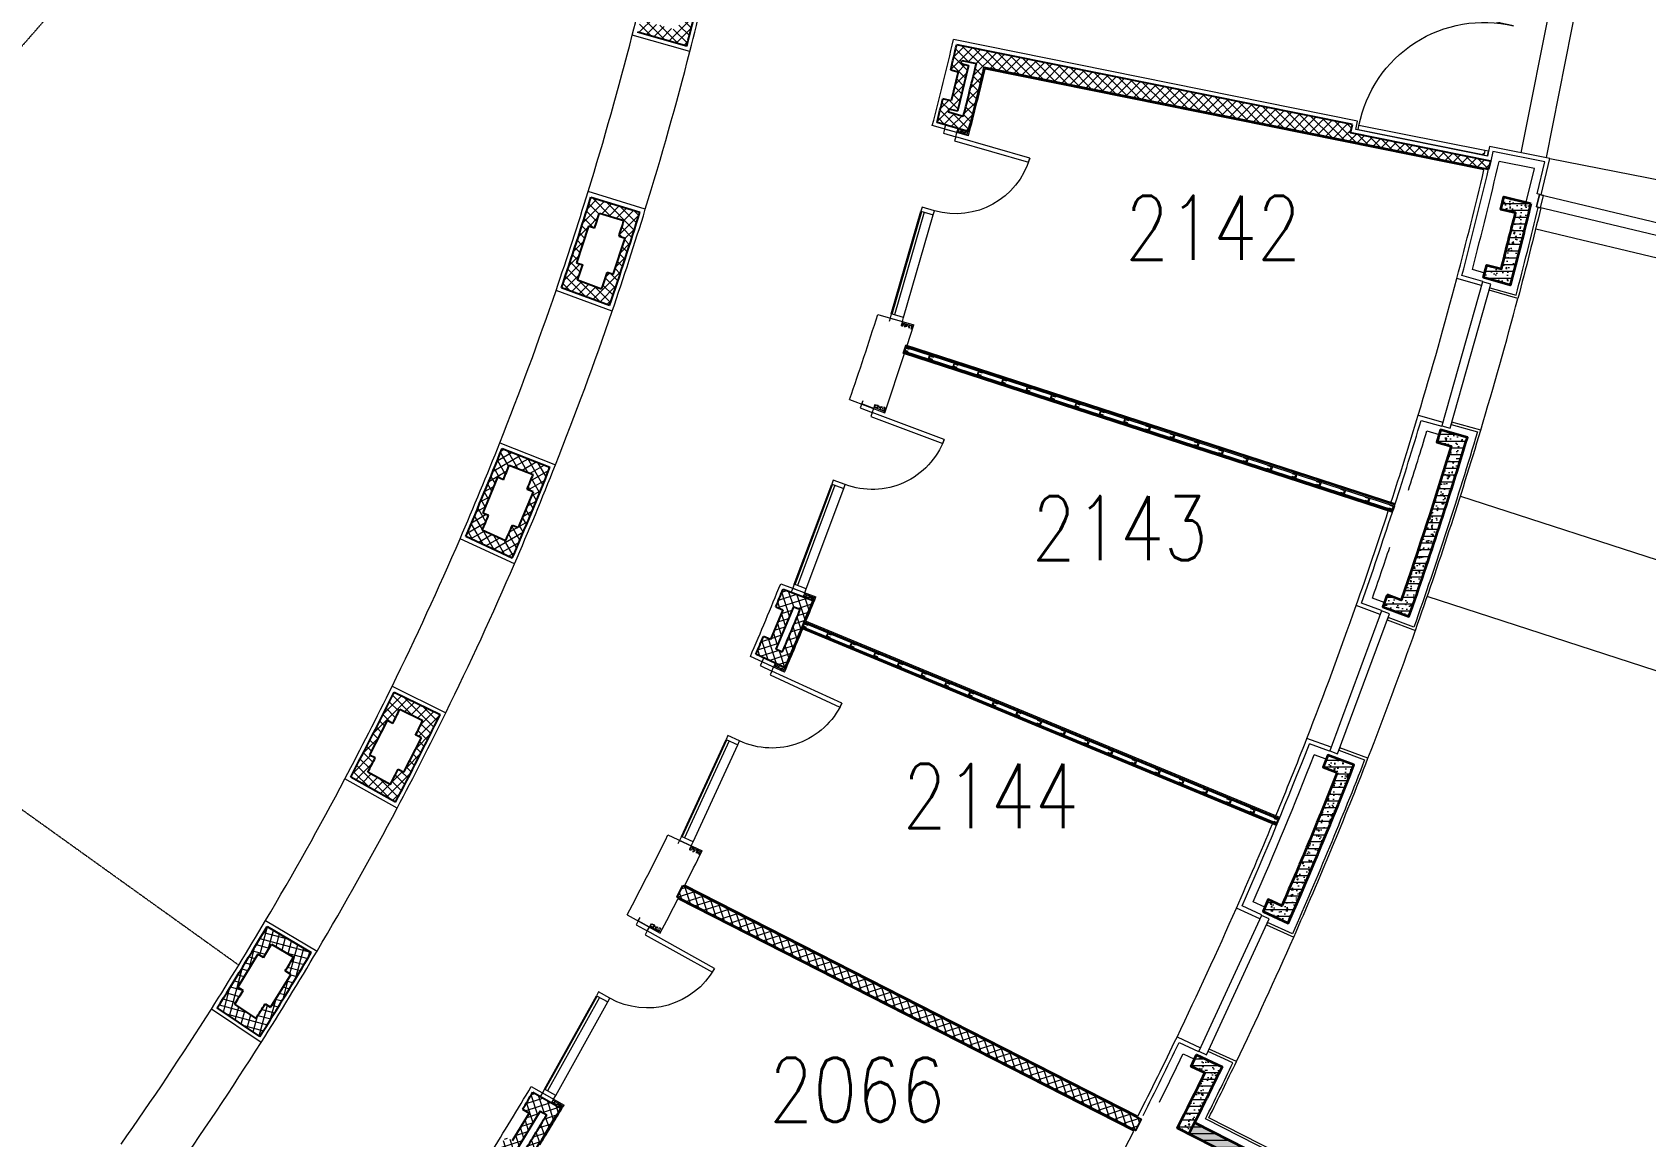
# Model space of a CAD drawing. Header units: inches. Extents: x 342932 to 557958, y 80625 to 242727.
# Drawn here: x 449274 to 468145, y 146452 to 159366 of the extents above; entities that cross this region are included whole.
import ezdxf
from ezdxf.enums import TextEntityAlignment as Align

# ---------------------------------------------------------------- set-up
doc = ezdxf.new("R2010")
doc.units = ezdxf.units.IN
doc.header["$MEASUREMENT"] = 0
doc.linetypes.add('First Floor$0$HIDDEN', pattern=[0.375, 0.25, -0.125])
for name, color, linetype, lineweight in [('First Floor$0$A-G2-G-Building-Elements-Hidden', 251, 'First Floor$0$HIDDEN', 15), ('First Floor$0$A-G250-G-Walls-Low-Level', 251, 'Continuous', 15), ('First Floor$0$A-G250-G-Walls-Precast-Concrete', 251, 'Continuous', 35), ('First Floor$0$A-G250-M-Walls-Blockwork', 7, 'Continuous', 25), ('First Floor$0$A-G250-M-Walls-Plasterboard-Partition', 7, 'Continuous', 9), ('First Floor$0$A-G252-H-Internal-Walls', 251, 'Continuous', 9), ('First Floor$0$A-G262-H-Precast-Panel', 251, 'Continuous', 5), ('First Floor$0$A-G312-M-Wall-Cladding-Panel', 7, 'Continuous', 9), ('First Floor$0$A-G312-M-Wall-Finish-Plaster', 7, 'Continuous', 15), ('First Floor$0$A-G321-M-Window', 251, 'Continuous', 9), ('First Floor$0$A-G322-M-Door', 251, 'Continuous', 15), ('First Floor$0$Z-Z001-S-Room-Name-Identification-250', 7, 'Continuous', 15)]:
    doc.layers.add(name, color=color, linetype=linetype, lineweight=lineweight)
doc.styles.add('First Floor$0$Tag-RomanS', font='romans.shx', dxfattribs={"width": 0.8})
pattern_1 = [(18, (361382.11, 239676.52), (-24.528224, 75.49011), []), (108, (361382.11, 239676.52), (-75.49011, -24.528224), [])]
pattern_2 = [(50, (361382.11, 239676.52), (182.18467, -15.93909), [19.05, -209.55]), (355, (361382.11, 239676.52), (-35.24283, 191.05664), [15.24, -167.64]), (100.451, (361397.3, 239675.2), (146.9425, 175.11669), [16.19, -178.09]), (46.1842, (361382.11, 239727.32), (271.07904, -42.04233), [28.575, -314.325]), (96.6356, (361404.7, 239723.82), (237.40423, 247.42556), [24.285, -267.135]), (351.184, (361382.1, 239727.32), (237.4046, 247.4251), [22.86, -251.46]), (21, (361407.51, 239714.62), (151.61488, -102.26552), [19.05, -209.55]), (326, (361407.51, 239714.62), (61.80203, 184.18797), [15.24, -167.64]), (71.4514, (361420.15, 239706.1), (213.4165, 81.92286), [16.19, -178.09]), (37.5, (361382.114, 239676.52), (3.088603, 84.55504), [0, -165.608, 0, -170.18, 0, -168.275]), (7.5, (361382.11, 239676.52), (66.81966, 100.180575), [0, -97.028, 0, -161.798, 0, -64.135]), (327.5, (361325.47, 239676.52), (135.590595, -5.728744), [0, -63.5, 0, -198.12, 0, -262.89]), (317.5, (361300.07, 239676.52), (148.12918, 25.42649), [0, -82.55, 0, -131.572, 0, -186.69])]
pattern_3 = [(0, (361382.11, 239676.52), (2e-14, 79.375), [])]
pattern_4 = [(135, (474382.11, 239676.52), (56.1266, 56.1266), []), (45, (474382.11, 239676.52), (56.1266, -56.1266), [])]
pattern_5 = [(45, (361382.11, 239676.52), (-56.1266, 56.1266), []), (135, (361382.11, 239676.52), (-56.1266, -56.1266), [])]
pattern_6 = [(140, (361382.114, 239676.52), (4.781726, 54.6554), [5.715, -62.865]), (85, (361382.114, 239676.52), (-57.316993, -10.572848), [4.572, -50.292]), (190.451, (361382.51, 239681.076), (-52.535006, 44.08275), [4.857, -53.427]), (136.1842, (361366.874, 239676.52), (12.6127, 81.323712), [8.5725, -94.2975]), (186.6356, (361367.925, 239683.3), (-74.227667, 71.22127), [7.2855, -80.1405]), (81.184, (361366.87, 239676.52), (-74.227535, 71.22138), [6.858, -75.438]), (111, (361370.684, 239684.14), (30.679656, 45.484464), [5.715, -62.865]), (56, (361370.684, 239684.14), (-55.25639, 18.540609), [4.572, -50.292]), (161.4514, (361373.24, 239687.93), (-24.576857, 64.024947), [4.857, -53.427]), (127.5, (361382.114, 239676.522), (-25.3665117, 0.926581), [0, -49.6824, 0, -51.054, 0, -50.4825]), (97.5, (361382.114, 239676.522), (-30.0541724, 20.045899), [0, -29.1084, 0, -48.5394, 0, -19.2405]), (57.5, (361382.114, 239659.53), (1.7186232, 40.6771786), [0, -19.05, 0, -59.436, 0, -78.867]), (47.5, (361382.114, 239651.91), (-7.627947, 44.438754), [0, -24.765, 0, -39.4716, 0, -56.007])]

# ---------------------------------------------------------------- blocks, each defined once
blk = doc.blocks.new('First Floor$0$Door11-fire doors-recessed-1-a')
at = {"layer": 'First Floor$0$A-G322-M-Door'}
for p, q in [((-101, 56), (-101, 1544)), ((-47, 44), (-47, 1544)), ((2945, 44), (2945, 1544)), ((2999, 56), (2999, 1544)), ((-101, 56), (-87, 56)), ((-89, 54), (-89, 42)), ((2999, 56), (2985, 56)), ((2987, 54), (2987, 42))]:
    blk.add_line(p, q, dxfattribs=at)
for points in [[(-101, 1544), (-47, 1544)], [(2999, 1544), (2945, 1544)], [(-89, 54), (-101, 54), (-101, 0), (-47, 0), (-47, 42), (-89, 42)], [(-47, 44), (-87, 44), (-87, 56)], [(2945, 44), (2985, 44), (2985, 56)], [(2987, 54), (2999, 54), (2999, 0), (2945, 0), (2945, 42), (2987, 42)]]:
    blk.add_lwpolyline(points, dxfattribs=at)
for centre, start, end in [((-43, 51), 358.0377, 90.185), ((2941, 51), 89.813, 181.9549)]:
    blk.add_arc(centre, 1493, start, end, dxfattribs=at)
blk = doc.blocks.new('First Floor$0$Door1-faculty offices-2300')
at = {"layer": 'First Floor$0$A-G321-M-Window'}
blk.add_lwpolyline([(50, -65), (1300, -65), (1300, -35), (50, -35)], close=True, dxfattribs=at)
at = {"layer": 'First Floor$0$A-G322-M-Door'}
for p, q in [((50, 75), (1300, 75)), ((50, -75), (1300, -75))]:
    blk.add_line(p, q, dxfattribs=at)
for points in [[(2200, 975), (2250, 975), (2250, 75), (2200, 75)], [(50, 75), (50, -75), (0, -75), (0, 75)], [(1350, 75), (1350, -75), (1300, -75), (1300, 75)], [(2300, 75), (2300, -75), (2250, -75), (2250, 75)]]:
    blk.add_lwpolyline(points, close=True, dxfattribs=at)
blk.add_arc((2250, 75), 900, 90, 180, dxfattribs=at)
blk = doc.blocks.new('First Floor$0$Part Frame3')
at = {"extrusion": (-4.90887e-13, -3.28e-13, -1)}
for p, q in [((0, 100), (6015, 100)), ((0, 0), (6015, 0))]:
    blk.add_line(p, q, dxfattribs=at)
for p, q in [((0, 100), (0, 0)), ((6015, 100), (6015, 0))]:
    blk.add_line(p, q)
at = {"extrusion": (-4.90887e-13, -2.8924e-12, -1)}
for p, q in [((0, 87), (6015, 87, 0)), ((0, 75), (6015, 75, 0)), ((6015, 25, 0), (0, 25)), ((6015, 12, 0), (0, 12))]:
    blk.add_line(p, q, dxfattribs=at)
at = {"extrusion": (-4.90887e-13, -3.28e-13, -1), "elevation": 0}
for points in [[(0, 25), (0, 75), (-50, 75), (-50, 65), (-10, 65), (-10, 35), (-50, 35), (-50, 25)], [(-300, 25), (-300, 75), (-350, 75), (-350, 65), (-310, 65), (-310, 35), (-350, 35), (-350, 25)], [(-600, 25), (-600, 75), (-650, 75), (-650, 65), (-610, 65), (-610, 35), (-650, 35), (-650, 25)], [(-900, 25), (-900, 75), (-950, 75), (-950, 65), (-910, 65), (-910, 35), (-950, 35), (-950, 25)], [(-1200, 25), (-1200, 75), (-1250, 75), (-1250, 65), (-1210, 65), (-1210, 35), (-1250, 35), (-1250, 25)], [(-1500, 25), (-1500, 75), (-1550, 75), (-1550, 65), (-1510, 65), (-1510, 35), (-1550, 35), (-1550, 25)], [(-1800, 25), (-1800, 75), (-1850, 75), (-1850, 65), (-1810, 65), (-1810, 35), (-1850, 35), (-1850, 25)], [(-2100, 25), (-2100, 75), (-2150, 75), (-2150, 65), (-2110, 65), (-2110, 35), (-2150, 35), (-2150, 25)], [(-2400, 25), (-2400, 75), (-2450, 75), (-2450, 65), (-2410, 65), (-2410, 35), (-2450, 35), (-2450, 25)], [(-2700, 25), (-2700, 75), (-2750, 75), (-2750, 65), (-2710, 65), (-2710, 35), (-2750, 35), (-2750, 25)], [(-3000, 25), (-3000, 75), (-3050, 75), (-3050, 65), (-3010, 65), (-3010, 35), (-3050, 35), (-3050, 25)]]:
    blk.add_lwpolyline(points, close=True, dxfattribs=at)
at = {"extrusion": (4.90887e-13, -3.28e-13, -1), "elevation": 0}
for points in [[(-3315, 25), (-3315, 75), (-3265, 75), (-3265, 65), (-3305, 65), (-3305, 35), (-3265, 35), (-3265, 25)], [(-3615, 25), (-3615, 75), (-3565, 75), (-3565, 65), (-3605, 65), (-3605, 35), (-3565, 35), (-3565, 25)], [(-3915, 25), (-3915, 75), (-3865, 75), (-3865, 65), (-3905, 65), (-3905, 35), (-3865, 35), (-3865, 25)], [(-4215, 25), (-4215, 75), (-4165, 75), (-4165, 65), (-4205, 65), (-4205, 35), (-4165, 35), (-4165, 25)], [(-4515, 25), (-4515, 75), (-4465, 75), (-4465, 65), (-4505, 65), (-4505, 35), (-4465, 35), (-4465, 25)], [(-4815, 25), (-4815, 75), (-4765, 75), (-4765, 65), (-4805, 65), (-4805, 35), (-4765, 35), (-4765, 25)], [(-5115, 25), (-5115, 75), (-5065, 75), (-5065, 65), (-5105, 65), (-5105, 35), (-5065, 35), (-5065, 25)], [(-5415, 25), (-5415, 75), (-5365, 75), (-5365, 65), (-5405, 65), (-5405, 35), (-5365, 35), (-5365, 25)], [(-5715, 25), (-5715, 75), (-5665, 75), (-5665, 65), (-5705, 65), (-5705, 35), (-5665, 35), (-5665, 25)], [(-6015, 25), (-6015, 75), (-5965, 75), (-5965, 65), (-6005, 65), (-6005, 35), (-5965, 35), (-5965, 25)]]:
    blk.add_lwpolyline(points, close=True, dxfattribs=at)
blk = doc.blocks.new('First Floor$0$tag-roomname')
at = {"lineweight": 18, "ltscale": 0.01, "style": 'First Floor$0$Tag-RomanS', "width": 0.8}
blk.add_attdef('ROOM_NO_2', text='', height=3, dxfattribs=at).set_placement((0, 1.612), align=Align.MIDDLE_CENTER)
at = {"linetype": 'ByBlock', "lineweight": 15, "ltscale": 0.01, "style": 'First Floor$0$Tag-RomanS', "width": 0.8, "flags": 1}
for tag, p in [('ROOM_NAME_1', (0, -2.288)), ('ROOM_NAME_2', (0, -5.744))]:
    blk.add_attdef(tag, text='', height=2.5, dxfattribs=at).set_placement(p, align=Align.MIDDLE_CENTER)

msp = doc.modelspace()

# ---------------------------------------------------------------- hatches: boundary and pattern name
at = {"layer": 'First Floor$0$A-G252-H-Internal-Walls'}
h = msp.add_hatch(dxfattribs=at)
h.set_pattern_fill('ANSI37', color=256, scale=25, style=0)
h.set_pattern_definition(pattern_4)
h.paths.add_polyline_path([(456611.5, 160452), (457197, 160320.8, -0.0071303), (456928.5, 159203.3), (456350.9, 159366.2, 0.0070318)])
h.paths.add_polyline_path([(456724.7, 160272.9, -0.0011608), (456682.9, 160092.7), (456610.7, 160110), (456505.6, 159672.4), (456577.9, 159655.1, -0.0011903), (456532.1, 159471), (456821, 159389.5, 0.0012548), (456869.6, 159585.1), (456943.2, 159567.4), (457048.2, 160005), (456974.6, 160022.6, 0.0011807), (457017.4, 160207.3)], flags=16)
at = {"layer": 'First Floor$0$A-G252-H-Internal-Walls', "ltscale": 0.02}
h = msp.add_hatch(dxfattribs=at)
h.set_pattern_fill('ANSI37', color=256, scale=25, style=0)
h.set_pattern_definition(pattern_5)
h.paths.add_polyline_path([(466305.6, 157763), (466328.3, 157860.5), (464693.6, 158190.1), (464713.2, 158288.2), (460086.5, 159221.1, -0.0017457), (460016, 158926.6), (460103.3, 158905.3), (460020.2, 158565.3), (459925, 158588.6, -0.0016446), (459855.9, 158311.8), (460221.7, 158206.3, 0.0043951), (460408, 158952.3)])
h.paths.add_polyline_path([(460317.1, 159002.2, -0.0036653), (460163.4, 158381.2), (459988.8, 158430.5, 0.0002213), (459998.1, 158467.8), (460093.6, 158444.4), (460224.1, 158978.7), (460136.7, 159000.1, 0.0002134), (460145.3, 159036.2)], flags=16)
at = {"layer": 'First Floor$0$A-G252-H-Internal-Walls'}
h = msp.add_hatch(dxfattribs=at)
h.set_pattern_fill('AR-CONC', color=256, scale=0.3, angle=90, style=0)
h.set_pattern_definition(pattern_6)
h.paths.add_polyline_path([(460102.7, 158240.6), (460093, 158207), (460212.9, 158172.4, 0.0002001), (460221.7, 158206.3)])
h = msp.add_hatch(dxfattribs=at)
h.set_pattern_fill('ANSI37', color=256, scale=25, style=0)
h.set_pattern_definition(pattern_4)
h.paths.add_polyline_path([(455807.6, 157440.2), (456381, 157263.5, -0.0071303), (456025.7, 156170.5), (455462.6, 156378.2, 0.0070318)])
h.paths.add_polyline_path([(455651.5, 156468.4), (455933, 156364.6, 0.0012547), (455996.9, 156555.7), (456068.8, 156532.3), (456207.9, 156960.3), (456135.9, 156983.7, 0.0011808), (456193.1, 157164.5), (455906.4, 157252.8, -0.0011608), (455850.6, 157076.4), (455779.9, 157099.3), (455640.9, 156671.4), (455711.5, 156648.4, -0.0011902)], flags=16)
h = msp.add_hatch(dxfattribs=at)
h.set_pattern_fill('AR-CONC', color=256, scale=0.3, angle=90, style=0)
h.set_pattern_definition(pattern_6)
h.paths.add_polyline_path([(459447, 155968.3), (459437.9, 155937.1), (459554.2, 155899.3), (459565.6, 155934.1)])
h = msp.add_hatch(dxfattribs=at)
h.set_pattern_fill('AR-CONC', color=256, scale=0.3, angle=90, style=0)
h.set_pattern_definition(pattern_6)
h.paths.add_polyline_path([(459250.7, 154978), (459133.3, 155016.1), (459120.3, 154981.4), (459237.4, 154937.6)])
h = msp.add_hatch(dxfattribs=at)
h.set_pattern_fill('ANSI37', color=256, scale=25, angle=15, style=0)
h.set_pattern_definition([(120, (474382.11, 239676.52), (68.74077, 39.6875), []), (30, (474382.11, 239676.52), (39.6875, -68.74077), [])])
h.paths.add_polyline_path([(454342.6, 153469.2, 0.0070318), (454769.9, 154500.8), (455327.7, 154279.7, -0.0071303), (454887.6, 153217.9)])
h.paths.add_polyline_path([(454538, 153544.3), (454810.5, 153418.6, 0.0012548), (454889.2, 153604.2), (454959.1, 153575.2), (455131.3, 153990.9), (455061.4, 154019.9, 0.0011807), (455132.5, 154195.7), (454853.6, 154306.2, -0.0011608), (454784.2, 154134.7), (454715.5, 154163.2), (454543.3, 153747.4), (454612, 153719, -0.0011903)], flags=16)
h = msp.add_hatch(dxfattribs=at)
h.set_pattern_fill('ANSI37', color=256, scale=25, angle=333, style=0)
h.set_pattern_definition(pattern_1)
h.paths.add_polyline_path([(458407.1, 152723.1), (458055.7, 152854.7, -0.0012847), (457971.3, 152648.4), (458054.4, 152614), (457909.8, 152264.9), (457825.8, 152299.7, -0.0012924), (457738, 152093.4), (458078.6, 151936.1, 0.0048746)])
h.paths.add_polyline_path([(458256.7, 152619.3, -0.0031237), (458046.6, 152116.1), (457970.9, 152151.1), (458177.1, 152649)], flags=16)
h = msp.add_hatch(dxfattribs=at)
h.set_pattern_fill('AR-CONC', color=256, scale=0.3, angle=90, style=0)
h.set_pattern_definition(pattern_6)
h.paths.add_polyline_path([(458407.1, 152723.1, 0.0002001), (458420.2, 152755.6), (458303.4, 152799.3), (458291.1, 152766.5)])
h = msp.add_hatch(dxfattribs=at)
h.set_pattern_fill('AR-CONC', color=256, scale=0.3, angle=90, style=0)
h.set_pattern_definition(pattern_6)
h.paths.add_polyline_path([(457966.2, 151988), (457951.5, 151956.3), (458064.7, 151904, 0.0002001), (458078.6, 151936.1)])
h = msp.add_hatch(dxfattribs=at)
h.set_pattern_fill('ANSI37', color=256, scale=25, style=0)
h.set_pattern_definition(pattern_5)
h.paths.add_polyline_path([(454044.1, 151387.3), (453505.4, 151651.5, -0.0070319), (452998.4, 150656.6), (453522.1, 150363.3, 0.0071304)])
h.paths.add_polyline_path([(453842.9, 151318.9, -0.0011808), (453758.2, 151149.3), (453825, 151115.2), (453620.7, 150714.3), (453553.9, 150748.3, -0.0012549), (453460.9, 150569.5), (453199.1, 150716.1, 0.0011904), (453286.6, 150884.5), (453219.8, 150918.6), (453424, 151319.5), (453490.9, 151285.5, 0.0011609), (453573.6, 151451)], flags=16)
h = msp.add_hatch(dxfattribs=at)
h.set_pattern_fill('AR-CONC', color=256, scale=0.3, angle=90, style=0)
h.set_pattern_definition(pattern_6)
h.paths.add_polyline_path([(456974.7, 149840.9), (456960.2, 149809.6), (457070.5, 149753.4, 0.0002247), (457087.9, 149788.6)])
h = msp.add_hatch(dxfattribs=at)
h.set_pattern_fill('ANSI37', color=256, scale=25, angle=333, style=0)
h.set_pattern_definition(pattern_1)
h.paths.add_polyline_path([(456884.3, 149388.1), (456816.2, 149254.4), (462175.6, 146523.7), (462243.7, 146657.3)])
h = msp.add_hatch(dxfattribs=at)
h.set_pattern_fill('ANSI37', color=256, scale=25, angle=30, style=0)
h.set_pattern_definition([(75, (361382.11, 239676.52), (-76.670362, 20.54376), []), (165, (361382.11, 239676.52), (-20.54376, -76.670362), [])])
h.paths.add_polyline_path([(452536.9, 148604.9), (452020.5, 148910.6, -0.0070319), (451437.1, 147958.5), (451936.1, 147625, 0.0071304)])
h.paths.add_polyline_path([(452331, 148552.5, -0.0011807), (452233.2, 148390), (452297.1, 148350.9), (452062, 147967.2), (451998.1, 148006.3, -0.0012549), (451891.4, 147835.4), (451641.8, 148002.1, 0.0011905), (451742.3, 148163.1), (451678.3, 148202.3), (451913.4, 148586), (451977.4, 148546.8, 0.0011608), (452072.8, 148705.3)], flags=16)
h = msp.add_hatch(dxfattribs=at)
h.set_pattern_fill('AR-CONC', color=256, scale=0.3, angle=81, style=0)
h.set_pattern_definition([(131, (373213.04, 247856.484), (13.272843, 53.234475), [5.715, -62.865]), (76, (373213.04, 247856.484), (-58.265283, -1.476325), [4.572, -50.292]), (181.451, (373214.146, 247860.92), (-44.992152, 51.758304), [4.857, -53.427]), (127.1842, (373197.99, 247858.87), (25.179247, 78.34942), [8.5725, -94.2975]), (177.6356, (373200.086, 247865.4), (-62.17234, 81.956184), [7.2855, -80.1405]), (72.184, (373197.99, 247858.87), (-62.17219, 81.956273), [6.858, -75.438]), (102, (373202.943, 247865.798), (37.417276, 40.125119), [5.715, -62.865]), (47, (373202.94, 247865.8), (-51.675702, 26.956347), [4.572, -50.292]), (152.4514, (373206.06, 247869.14), (-14.258567, 67.081361), [4.857, -53.427]), (118.5, (373213.04, 247856.484), (-24.9092586, 4.88337), [0, -49.6824, 0, -51.054, 0, -50.4825]), (88.5, (373213.04, 247856.484), (-26.548286, 24.500609), [0, -29.1084, 0, -48.5394, 0, -19.2405]), (48.5, (373210.382, 247839.7), (8.0607768, 39.907523), [0, -19.05, 0, -59.436, 0, -78.867]), (38.5, (373209.19, 247832.174), (-0.582282, 45.084913), [0, -24.765, 0, -39.4716, 0, -56.007])])
h.paths.add_polyline_path([(456626.9, 148890.7), (456517, 148946.7), (456498.7, 148914.5), (456607.4, 148852.9)])
h = msp.add_hatch(dxfattribs=at)
h.set_pattern_fill('ANSI37', color=256, scale=25, angle=333, style=0)
h.set_pattern_definition(pattern_1)
h.paths.add_polyline_path([(455128.3, 146971.9, -0.001338), (455008.9, 146772.8), (455084.2, 146727), (454887.5, 146404.3), (454812.3, 146450.1, -0.0012935), (454694.2, 146259.3), (455006, 146050.7, 0.0049287), (455454.7, 146787)])
h.paths.add_polyline_path([(455216, 146749.8), (455290.6, 146707.6, -0.0031778), (455002, 146233.9), (454929.5, 146282.4)], flags=16)
h = msp.add_hatch(dxfattribs=at)
h.set_pattern_fill('AR-CONC', color=256, scale=0.3, angle=81, style=0)
h.set_pattern_definition([(131, (373226.767, 247847.923), (13.272843, 53.234475), [5.715, -62.865]), (76, (373226.77, 247847.923), (-58.265283, -1.476325), [4.572, -50.292]), (181.451, (373227.873, 247852.36), (-44.992152, 51.758304), [4.857, -53.427]), (127.1842, (373211.715, 247850.31), (25.179247, 78.34942), [8.5725, -94.2975]), (177.6356, (373213.81, 247856.84), (-62.17234, 81.956184), [7.2855, -80.1405]), (72.184, (373211.715, 247850.31), (-62.17219, 81.956273), [6.858, -75.438]), (102, (373216.67, 247857.237), (37.417276, 40.125119), [5.715, -62.865]), (47, (373216.67, 247857.24), (-51.675702, 26.956347), [4.572, -50.292]), (152.4514, (373219.79, 247860.58), (-14.258567, 67.081361), [4.857, -53.427]), (118.5, (373226.767, 247847.923), (-24.9092586, 4.88337), [0, -49.6824, 0, -51.054, 0, -50.4825]), (88.5, (373226.767, 247847.923), (-26.548286, 24.500609), [0, -29.1084, 0, -48.5394, 0, -19.2405]), (48.5, (373224.11, 247831.14), (8.0607768, 39.907523), [0, -19.05, 0, -59.436, 0, -78.867]), (38.5, (373222.917, 247823.614), (-0.582282, 45.084913), [0, -24.765, 0, -39.4716, 0, -56.007])])
h.paths.add_polyline_path([(455454.7, 146787, 0.0002001), (455472.7, 146817), (455364.2, 146878.5), (455347, 146848)])
at = {"layer": 'First Floor$0$A-G262-H-Precast-Panel'}
h = msp.add_hatch(dxfattribs=at)
h.set_pattern_fill('AR-CONC', color=256, style=0)
h.set_pattern_definition(pattern_2)
h.paths.add_polyline_path([(466801.6, 157365.3), (466485.3, 157440.9), (466449.9, 157295.1), (466622.8, 157253.8, 0.0037401), (466456.7, 156601.4), (466285.5, 156642.3), (466247.7, 156497.1), (466560.6, 156408.8, 0.0047718)])
h = msp.add_hatch(dxfattribs=at)
h.set_pattern_fill('ANSI31', color=256, scale=25, angle=315, style=0)
h.set_pattern_definition(pattern_3)
h.paths.add_polyline_path([(466801.6, 157365.3), (466485.3, 157440.9), (466449.9, 157295.1), (466622.8, 157253.8, 0.0037401), (466456.7, 156601.4), (466285.5, 156642.3), (466247.7, 156497.1), (466560.6, 156408.8, 0.0047718)])
h = msp.add_hatch(dxfattribs=at)
h.set_pattern_fill('AR-CONC', color=256, style=0)
h.set_pattern_definition(pattern_2)
h.paths.add_polyline_path([(466058.4, 154628.3), (465742.7, 154717.4), (465702, 154573), (465870.4, 154525.5, -0.0094219), (465284.3, 152727.8), (465120.2, 152788.7), (465068, 152648.1), (465375.6, 152533.9, 0.0109446)])
h = msp.add_hatch(dxfattribs=at)
h.set_pattern_fill('ANSI31', color=256, scale=25, angle=315, style=0)
h.set_pattern_definition(pattern_3)
h.paths.add_polyline_path([(466058.4, 154628.3), (465742.7, 154717.4), (465702, 154573), (465870.4, 154525.5, -0.0094219), (465284.3, 152727.8), (465120.2, 152788.7), (465068, 152648.1), (465375.6, 152533.9, 0.0109446)])
h = msp.add_hatch(dxfattribs=at)
h.set_pattern_fill('AR-CONC', color=256, style=0)
h.set_pattern_definition(pattern_2)
h.paths.add_polyline_path([(464731.8, 150799.6), (464427.1, 150912.7), (464372.1, 150773.1), (464536.2, 150712.2, -0.008422), (463887.8, 149151.3), (463728.8, 149224.6), (463668.8, 149087.1), (463964, 148951, 0.0099447)])
h = msp.add_hatch(dxfattribs=at)
h.set_pattern_fill('ANSI31', color=256, scale=25, angle=315, style=0)
h.set_pattern_definition(pattern_3)
h.paths.add_polyline_path([(464731.8, 150799.6), (464427.1, 150912.7), (464372.1, 150773.1), (464536.2, 150712.2, -0.008422), (463887.8, 149151.3), (463728.8, 149224.6), (463668.8, 149087.1), (463964, 148951, 0.0099447)])
h = msp.add_hatch(dxfattribs=at)
h.set_pattern_fill('ANSI31', color=256, scale=25, angle=315, style=0)
h.set_pattern_definition(pattern_3)
h.paths.add_polyline_path([(463189.4, 147271), (462891.5, 147408.3), (462828.7, 147272.1), (462987.7, 147198.8, -0.0035889), (462667.5, 146553.6), (462801.2, 146485.5, 0.0043528)])
h = msp.add_hatch(dxfattribs=at)
h.set_pattern_fill('AR-CONC', color=256, style=0)
h.set_pattern_definition(pattern_2)
h.paths.add_polyline_path([(463189.4, 147271), (462891.5, 147408.3), (462828.7, 147272.1), (462987.7, 147198.8, -0.0035889), (462667.5, 146553.6), (462801.2, 146485.5, 0.0043528)])
h = msp.add_hatch(dxfattribs=at)
h.set_pattern_fill('AR-CONC', color=256, style=0)
h.set_pattern_definition(pattern_2)
h.paths.add_polyline_path([(463189.4, 147271), (462891.5, 147408.3), (462828.7, 147272.1), (462989.2, 147198.1, -0.0026614), (462667.5, 146553.6), (462801.4, 146485.4), (462868.6, 146619.5, 0.0036076)])
h = msp.add_hatch(dxfattribs=at)
h.set_pattern_fill('AR-CONC', color=256, style=0)
h.set_pattern_definition(pattern_2)
h.paths.add_polyline_path([(466275.6, 144715.2), (466196.1, 144559.3), (466329.8, 144491.2), (466477.3, 144780.8), (465130.5, 145467), (464800.1, 145467)])
h.paths.add_polyline_path([(462868.6, 146619.5), (462801.4, 146485.4), (464800.1, 145467), (465130.5, 145467)])
h = msp.add_hatch(dxfattribs=at)
h.set_pattern_fill('ANSI31', color=256, scale=25, angle=315, style=0)
h.set_pattern_definition(pattern_3)
h.paths.add_polyline_path([(466275.6, 144715.2), (466196.1, 144559.3), (466329.8, 144491.2), (466477.3, 144780.8), (465130.5, 145467), (464800.1, 145467)])
h.paths.add_polyline_path([(462868.6, 146619.5), (462801.4, 146485.4), (464800.1, 145467), (465130.5, 145467)])

# ---------------------------------------------------------------- linework, layer by layer
at = {"layer": 'First Floor$0$A-G2-G-Building-Elements-Hidden'}
for p, q in [((423382.1, 168751.5), (451689.8, 148459.1)), ((457530.5, 168751.5), (423457.1, 129920.5))]:
    msp.add_line(p, q, dxfattribs=at)
at = {"layer": 'First Floor$0$A-G250-G-Walls-Low-Level'}
for p, q in [((467024.4, 157890.9, 0), (475771.6, 156162.4, 0)), ((466857.8, 157069.2, 0), (476632.6, 154734.7)), ((465977.5, 153943.7), (474343.1, 151225.5)), ((473960.9, 150049.3, 0), (465589.6, 152769.3, 0))]:
    msp.add_line(p, q, dxfattribs=at)
for centre, radius, start, end in [((417882.1, 169176.5), 39650.6, 342.87708, 345.6229), ((417882.1, 169176.5), 40350.6, 342.87708, 345.59907), ((417751.5, 169212.2), 49835.4, 343.29701, 345.20558), ((417882.1, 169176.5), 39650.6, 338.37708, 341.1229), ((417882.1, 169176.5), 50450, 343.34141, 345.15859), ((417882.1, 169176.5), 40350.6, 338.37708, 341.09907), ((417882.1, 169176.5), 39650.6, 333.87708, 336.6229), ((417882.1, 169176.5), 40350.6, 333.87708, 336.59907), ((417741.8, 169227.2), 49849.2, 338.68842, 340.59092), ((417882.1, 169176.5), 50450, 338.73229, 340.54947), ((417882.1, 169176.5), 39650.6, 329.37708, 332.1229), ((417882.1, 169176.5), 40350.6, 329.37708, 332.09907), ((417758.6, 169232.2), 49835.4, 334.29701, 336.20558), ((417882.1, 169176.5), 50450, 334.34141, 336.15859), ((417882.1, 169176.5), 39650.6, 324.87708, 327.6229), ((417882.1, 169176.5), 40350.6, 324.87708, 327.59907)]:
    msp.add_arc(centre, radius, start, end, dxfattribs=at)
at = {"layer": 'First Floor$0$A-G250-G-Walls-Precast-Concrete'}
for p, q in [((462828.7, 147272.1), (462891.5, 147408.3)), ((462868.6, 146619.5), (462801.4, 146485.4))]:
    msp.add_line(p, q, dxfattribs=at)
for points in [[(466801.6, 157365.3, -0.0047718), (466560.6, 156408.8), (466247.7, 156497.1), (466285.5, 156642.3), (466456.7, 156601.4, -0.0037401), (466622.8, 157253.8), (466449.9, 157295.1), (466485.3, 157440.9), (466801.6, 157365.3)], [(462868.6, 146619.5), (466477.3, 144780.8), (466329.8, 144491.2), (466196.1, 144559.3), (466275.6, 144715.2), (462667.5, 146553.6, 0.0026614), (462989.2, 147198.1), (462828.7, 147272.1), (462891.5, 147408.3), (463189.4, 147271, -0.0036076), (462868.6, 146619.5)]]:
    msp.add_lwpolyline(points, format="xyb", dxfattribs=at)
for points in [[(465120.2, 152788.7), (465068, 152648.1), (465375.6, 152533.9, 0.0109446), (466058.4, 154628.3), (465742.7, 154717.4), (465702, 154573), (465870.4, 154525.5, -0.0094219), (465284.3, 152727.8)], [(464536.2, 150712.2, -0.008422), (463887.8, 149151.3), (463728.8, 149224.6), (463668.8, 149087.1), (463964, 148951, 0.0099447), (464731.8, 150799.6), (464427.1, 150912.7), (464372.1, 150773.1)]]:
    msp.add_lwpolyline(points, format="xyb", close=True, dxfattribs=at)
at = {"layer": 'First Floor$0$A-G250-M-Walls-Blockwork'}
for p, q in [((456929.2, 159203.1), (456351.5, 159366)), ((464713.2, 158288.2, 0), (460086.5, 159221.1, 0)), ((460016, 158926.6, 0), (460103.3, 158905.3, 0)), ((460103.3, 158905.3, 0), (460020.2, 158565.3, 0)), ((460224.1, 158978.7, 0), (460093.6, 158444.4, 0)), ((460136.7, 159000.1, 0), (460224.1, 158978.7, 0)), ((460145.3, 159036.2, 0), (460317.1, 159002.2, 0)), ((466305.5, 157763.1, 0), (460408, 158952.3, 0)), ((460020.2, 158565.3, 0), (459925, 158588.6)), ((460163.4, 158381.2, 0), (459988.8, 158430.5)), ((460093.6, 158444.4, 0), (459998.1, 158467.8)), ((460221.7, 158206.3, 0), (459855.9, 158311.8)), ((464693.6, 158190.1, 0), (464713.2, 158288.2, 0)), ((466328.3, 157860.5, 0), (464693.6, 158190.1, 0)), ((466328.3, 157860.5, 0), (466305.6, 157763, 0)), ((455808.3, 157440), (456381.7, 157263.3)), ((455907, 157252.6), (456193.7, 157164.3)), ((455779.9, 157099.3), (455640.9, 156671.4)), ((455851.2, 157076.2), (455779.9, 157099.3)), ((456068.8, 156532.3), (456207.9, 156960.3)), ((456136.6, 156983.5), (456207.9, 156960.3)), ((455640.9, 156671.4), (455712.2, 156648.2)), ((455933.7, 156364.3), (455652.1, 156468.2)), ((456068.8, 156532.3), (455997.5, 156555.5)), ((456026.3, 156170.3), (455463.2, 156378)), ((454770.5, 154500.5), (455328.3, 154279.4)), ((454853.6, 154306.2), (455132.5, 154195.7)), ((454715.5, 154163.1), (454543.3, 153747.4)), ((454784.2, 154134.7), (454715.5, 154163.2)), ((455131.3, 153990.9), (454959.1, 153575.2)), ((455131.3, 153990.9), (455061.4, 154019.9)), ((454543.3, 153747.4), (454612, 153719)), ((454889.2, 153604.2), (454959.1, 153575.2)), ((454888.3, 153217.6), (454343.2, 153468.9)), ((454810.5, 153418.6), (454538, 153544.3)), ((458055.7, 152854.7, 0), (458407.1, 152723.1, 0)), ((458054.4, 152614, 0), (457909.8, 152264.9, 0)), ((458177.1, 152649, 0), (457970.9, 152151.1, 0)), ((457971.3, 152648.4, 0), (458054.4, 152614, 0)), ((458177.1, 152649, 0), (458256.7, 152619.3, 0)), ((457909.8, 152264.9, 0), (457825.8, 152299.7, 0)), ((458046.6, 152116.1, 0), (457970.9, 152151.1, 0)), ((458078.6, 151936.1, 0), (457738, 152093.4, 0)), ((453505.4, 151651.5), (454044.1, 151387.3)), ((453573.6, 151451), (453842.9, 151318.9)), ((453424, 151319.5), (453219.8, 150918.6)), ((453490.3, 151285.8), (453424, 151319.5)), ((453620.7, 150714.3), (453825, 151115.2)), ((453825, 151115.2), (453757.6, 151149.6)), ((453219.8, 150918.6), (453286, 150884.8)), ((453522.1, 150363.3), (452998.4, 150656.6)), ((453460.9, 150569.5), (453199.1, 150716.1)), ((453553.3, 150748.6), (453620.7, 150714.3)), ((452020.5, 148910.6), (452536.9, 148604.9)), ((452072.8, 148705.3), (452331, 148552.5)), ((451913.4, 148586), (451678.3, 148202.3)), ((451976.8, 148547.1), (451913.4, 148586)), ((452297.1, 148350.9), (452062, 147967.2)), ((452297.1, 148350.9), (452232.6, 148390.4)), ((451678.3, 148202.3), (451741.7, 148163.5)), ((451936.1, 147625), (451437.1, 147958.5)), ((451891.4, 147835.4), (451641.8, 148002.1)), ((451997.5, 148006.7), (452062, 147967.2)), ((455128.3, 146971.9, 0), (455454.7, 146787)), ((455084.2, 146727, 0), (454887.5, 146404.3, 0)), ((455216, 146749.8, 0), (454929.5, 146282.4, 0)), ((455008.9, 146772.8), (455084.2, 146727, 0)), ((455216, 146749.8, 0), (455290.6, 146707.6))]:
    msp.add_line(p, q, dxfattribs=at)
msp.add_lwpolyline([(456884.3, 149388.1), (462243.7, 146657.3), (462175.6, 146523.7), (456816.2, 149254.4)], close=True, dxfattribs=at)
for centre, radius, start, end in [((417882.1, 169176.5), 40300.6, 345.67185, 347.30599), ((417882.1, 169176.5, 0), 43362.7, 346.3273, 346.72738), ((417882.1, 169176.5, 0), 43462.7, 346.459, 346.50792), ((417882.1, 169176.5, 0), 43637.7, 345.67719, 346.5172), ((417882.1, 169176.5, 0), 43737.7, 345.474, 346.48128), ((417819.5, 168954.6), 43362.7, 345.79243, 346.16934), ((417819.5, 168954.6), 43462.7, 345.98705, 346.03775), ((417882.1, 169176.5), 39700.6, 341.19335, 342.80492), ((417882.1, 169176.5), 39850.6, 342.32347, 342.58953), ((417882.1, 169176.5), 40300.6, 341.17185, 342.80599), ((417882.1, 169176.5), 40150.6, 342.32105, 342.59167), ((417882.1, 169176.5), 39850.6, 341.40366, 341.67647), ((417882.1, 169176.5), 40150.6, 341.3913, 341.67889), ((417882.1, 169176.5), 39700.6, 336.69335, 338.30492), ((417882.1, 169176.5), 39850, 337.82347, 338.0895), ((417882.1, 169176.5), 40300.6, 336.67185, 338.30599), ((417882.1, 169176.5), 40150, 337.82106, 338.09165), ((417882.1, 169176.5), 39850, 336.90367, 337.17647), ((417882.1, 169176.5), 40150, 336.89131, 337.17889), ((417882.1, 169176.5, 0), 43362.7, 337.59451, 337.88894), ((417882.1, 169176.5, 0), 43737.7, 336.78537, 337.90254), ((417882.1, 169176.5, 0), 43637.7, 336.98601, 337.70191), ((417882.1, 169176.5, 0), 43362.7, 336.79897, 337.09516), ((417882.1, 169176.5), 39700.6, 332.19335, 333.80492), ((417882.1, 169176.5), 39850.6, 333.32348, 333.58953), ((417882.1, 169176.5), 40300.6, 332.17185, 333.80599), ((417882.1, 169176.5), 40150.6, 333.32106, 333.59167), ((417882.1, 169176.5), 39850.6, 332.40366, 332.67648), ((417882.1, 169176.5), 40150.6, 332.3913, 332.6789), ((417882.1, 169176.5), 39700.6, 327.69335, 329.30492), ((417882.1, 169176.5), 39850.6, 328.82349, 329.08953), ((417882.1, 169176.5), 40300.6, 327.67185, 329.30599), ((417882.1, 169176.5), 40150.6, 328.82107, 329.09167), ((417882.1, 169176.5), 39850.6, 327.90366, 328.17649), ((417882.1, 169176.5), 40150.6, 327.8913, 328.17891), ((417882.1, 169176.5), 43362.7, 328.89168, 329.19833), ((417882.1, 169176.5), 43637.7, 328.28106, 329.00937), ((417882.1, 169176.5), 43737.7, 328.07972, 329.20927)]:
    msp.add_arc(centre, radius, start, end, dxfattribs=at)
at = {"layer": 'First Floor$0$A-G250-M-Walls-Plasterboard-Partition'}
for p, q in [((459492, 155709.2, 0), (465212.6, 153850.5)), ((459461.1, 155614.1, 0), (465181.7, 153755.4)), ((458304.8, 152473.6, 0), (463859.5, 150172.7, 0)), ((463864.2, 150184.2, 0), (458309.6, 152485.2, 0)), ((463826, 150091.9, 0), (458271.4, 152392.8, 0)), ((463830.8, 150103.4, 0), (458276.1, 152404.3, 0)), ((463835.6, 150114.9, 0), (458280.9, 152415.9, 0)), ((458300.1, 152462.1, 0), (463854.7, 150161.1, 0)), ((463826, 150091.9, 0), (463864.2, 150184.2, 0))]:
    msp.add_line(p, q, dxfattribs=at)
at = {"layer": 'First Floor$0$A-G250-M-Walls-Plasterboard-Partition', "elevation": 0}
for points in [[(458300.1, 152462.1), (458280.9, 152415.9), (458327.1, 152396.7), (458330.9, 152406), (458294, 152421.3), (458305.5, 152449), (458342.4, 152433.7), (458346.2, 152442.9)], [(458577.3, 152347.2), (458558.2, 152301), (458604.4, 152281.9), (458608.2, 152291.1), (458571.3, 152306.4), (458582.7, 152334.1), (458619.7, 152318.8), (458623.5, 152328.1)], [(458854.5, 152232.4), (458835.4, 152186.2), (458881.5, 152167.1), (458885.4, 152176.3), (458848.4, 152191.6), (458859.9, 152219.3), (458896.9, 152204), (458900.7, 152213.3)], [(459131.7, 152117.6), (459112.5, 152071.4), (459158.7, 152052.3), (459162.5, 152061.5), (459125.6, 152076.8), (459137.1, 152104.5), (459174, 152089.2), (459177.8, 152098.4)], [(459408.8, 152002.8), (459389.7, 151956.6), (459435.9, 151937.4), (459439.7, 151946.7), (459402.7, 151962), (459414.2, 151989.7), (459451.2, 151974.4), (459455, 151983.6)], [(459686, 151888), (459666.8, 151841.8), (459713, 151822.6), (459716.9, 151831.9), (459679.9, 151847.2), (459691.4, 151874.9), (459728.3, 151859.6), (459732.2, 151868.8)], [(459963.1, 151773.2), (459944, 151727), (459990.2, 151707.8), (459994, 151717.1), (459957.1, 151732.4), (459968.6, 151760.1), (460005.5, 151744.8), (460009.3, 151754)], [(460240.3, 151658.3), (460221.2, 151612.1), (460267.4, 151593), (460271.2, 151602.3), (460234.2, 151617.6), (460245.7, 151645.3), (460282.7, 151630), (460286.5, 151639.2)], [(460517.5, 151543.5), (460498.3, 151497.3), (460544.5, 151478.2), (460548.3, 151487.4), (460511.4, 151502.8), (460522.9, 151530.5), (460559.8, 151515.2), (460563.7, 151524.4)], [(460794.6, 151428.7), (460775.5, 151382.5), (460821.7, 151363.4), (460825.5, 151372.6), (460788.6, 151387.9), (460800, 151415.7), (460837, 151400.3), (460840.8, 151409.6)], [(461083, 151309.1), (461063.9, 151262.9), (461017.7, 151282), (461021.5, 151291.3), (461058.5, 151275.9), (461069.9, 151303.7), (461033, 151319), (461036.8, 151328.2)], [(461360.2, 151194.3), (461341, 151148.1), (461294.8, 151167.2), (461298.7, 151176.4), (461335.6, 151161.1), (461347.1, 151188.9), (461310.2, 151204.2), (461314, 151213.4)], [(461637.3, 151079.5), (461618.2, 151033.3), (461572, 151052.4), (461575.8, 151061.6), (461612.8, 151046.3), (461624.3, 151074), (461587.3, 151089.4), (461591.1, 151098.6)], [(461914.5, 150964.6), (461895.4, 150918.5), (461849.2, 150937.6), (461853, 150946.8), (461889.9, 150931.5), (461901.4, 150959.2), (461864.5, 150974.5), (461868.3, 150983.8)], [(462191.7, 150849.8), (462172.5, 150803.6), (462126.3, 150822.8), (462130.2, 150832), (462167.1, 150816.7), (462178.6, 150844.4), (462141.6, 150859.7), (462145.5, 150869)], [(462468.8, 150735), (462449.7, 150688.8), (462403.5, 150708), (462407.3, 150717.2), (462444.3, 150701.9), (462455.8, 150729.6), (462418.8, 150744.9), (462422.6, 150754.2)], [(462746, 150620.2), (462726.8, 150574), (462680.7, 150593.2), (462684.5, 150602.4), (462721.4, 150587.1), (462732.9, 150614.8), (462696, 150630.1), (462699.8, 150639.4)], [(463023.1, 150505.4), (463004, 150459.2), (462957.8, 150478.3), (462961.6, 150487.6), (462998.6, 150472.3), (463010.1, 150500), (462973.1, 150515.3), (462977, 150524.5)], [(463300.3, 150390.6), (463281.2, 150344.4), (463235, 150363.5), (463238.8, 150372.8), (463275.8, 150357.5), (463287.2, 150385.2), (463250.3, 150400.5), (463254.1, 150409.7)], [(463577.5, 150275.8), (463558.3, 150229.6), (463512.1, 150248.7), (463516, 150258), (463552.9, 150242.7), (463564.4, 150270.4), (463527.4, 150285.7), (463531.3, 150294.9)], [(463854.7, 150161.1), (463835.6, 150114.9), (463789.4, 150134.1), (463793.2, 150143.3), (463830.2, 150128), (463841.6, 150155.7), (463804.7, 150171), (463808.5, 150180.3)]]:
    msp.add_lwpolyline(points, close=True, dxfattribs=at)
at = {"layer": 'First Floor$0$A-G312-M-Wall-Cladding-Panel'}
for points in [[(466320.3, 156377.9), (466627.8, 156291.2, 0.0052576), (466888, 157319.1), (466917.2, 157312, -0.0054087), (466649, 156254), (466312.1, 156349.1)], [(465121.6, 152494.9), (465451.3, 152372.5, 0.0122066), (466214.7, 154714.1), (465877.8, 154809.1), (465869.7, 154780.3), (466177.2, 154693.5, -0.0119043), (465433.2, 152411.2), (465132, 152523)], [(463709.2, 148930.9), (464027.1, 148784.3, 0.0112303), (464896.3, 150877), (464566.9, 150999.3), (464556.5, 150971.1), (464857.2, 150859.5, -0.0109281), (464012, 148824.3), (463721.8, 148958.1)]]:
    msp.add_lwpolyline(points, format="xyb", close=True, dxfattribs=at)
for points in [[(466493.9, 144604), (466605.1, 144822.3), (462995.8, 146661.3, 0.0036193), (463317, 147316.8), (463026.8, 147450.6)], [(466520.6, 144590.4), (466645.5, 144835.4), (463035.9, 146674.6, 0.003623), (463357.2, 147331.3), (463039.3, 147477.8)]]:
    msp.add_lwpolyline(points, format="xyb", dxfattribs=at)
at = {"layer": 'First Floor$0$A-G312-M-Wall-Finish-Plaster'}
for p, q in [((456964.9, 159141.1), (456291, 159331.2)), ((464772.1, 158327.3, 0), (460049, 159279.7, 0)), ((466252.7, 157758.4), (460419.2, 158934.7, 0)), ((464752.4, 158229.2, 0), (464772.1, 158327.3, 0)), ((460223.5, 158153.7, 0), (459800.6, 158275.7, 0)), ((459944.8, 158234.1, 0), (459958.6, 158282.2, 0)), ((460088.9, 158192.5, 0), (460102.7, 158240.6, 0)), ((460212.9, 158172.4, 0), (460093, 158207, 0)), ((466294, 157918.4, 0), (464752.4, 158229.2, 0)), ((466316.4, 158030.8, 0), (466294, 157918.4, 0)), ((467024.4, 157890.9), (466316.4, 158030.8, 0)), ((466355.7, 157972.1, 0), (466333.3, 157859.5, 0)), ((466963.7, 157851.9), (466355.7, 157972.1, 0)), ((466333.3, 157859.5), (466328.3, 157860.5)), ((466842.2, 157774), (466429.6, 157855.5)), ((466747.7, 157378.2), (466842.2, 157774)), ((466874, 157476.6), (466963.7, 157851.9)), ((466922.6, 157464.9), (467024.4, 157890.9)), ((456444.2, 157296.4), (455775.3, 157502.5)), ((466922.6, 157464.9), (466874, 157476.6)), ((466224, 156405.1), (465934.8, 156486.6)), ((466237.6, 156453.2), (465995.6, 156521.4)), ((466261.6, 156550.3), (466117.2, 156591)), ((466236.2, 156448.4), (466237.6, 156453.2)), ((456056.4, 156105.9), (455400.1, 156348)), ((459162.9, 156065.9, 0), (459584.8, 155944.2)), ((459307, 156024.3, 0), (459295.2, 155983.5, 0)), ((459451.1, 155982.7), (459437.9, 155937.1)), ((459447, 155968.3), (459565.6, 155934.1)), ((459505.9, 155704.7), (459584.8, 155944.2)), ((459552.4, 155893.8), (459565.6, 155934.1)), ((459246.7, 154918.1, 0), (459474.6, 155609.7)), ((458834.1, 155072.5, 0), (459246.7, 154918.1, 0)), ((458974.6, 155019.9, 0), (458990.5, 155062.5, 0)), ((459115.1, 154967.3, 0), (459133.3, 155016.1, 0)), ((459120.3, 154981.4, 0), (459237.4, 154937.6, 0)), ((459237.4, 154937.6, 0), (459250.7, 154978, 0)), ((465761.2, 154764.1), (465759.8, 154759.3)), ((454742.5, 154565.4), (455393.3, 154307.5)), ((454913.8, 153150.7), (454278, 153443.9)), ((458027.7, 152918.5, 0), (458439.9, 152764.2, 0)), ((458168.2, 152865.9, 0), (458150.7, 152819.1, 0)), ((458308.7, 152813.4, 0), (458291.1, 152766.5, 0)), ((458303.4, 152799.3, 0), (458420.2, 152755.6, 0)), ((465038.3, 152557.9), (464758.1, 152661.8)), ((465055.7, 152604.8), (464821.5, 152691.6)), ((465087.2, 152699.8), (464948.4, 152751.2)), ((465053.9, 152600.1), (465055.7, 152604.8)), ((458072.4, 151883.9, 0), (457672.9, 152068.4, 0)), ((457809, 152005.5, 0), (457830, 152050.9, 0)), ((457945.2, 151942.6, 0), (457966.2, 151988.1, 0)), ((458064.7, 151904, 0), (457951.5, 151956.3, 0)), ((453481.9, 151718.7), (454110.4, 151410.5)), ((464464, 151005.6), (464182.2, 151110.1)), ((464446.6, 150958.7), (464210.9, 151046.1)), ((464448.4, 150963.4), (464446.6, 150958.7)), ((464408.7, 150866.1), (464268.1, 150918.2)), ((453542.3, 150294.7), (452931.4, 150636.8)), ((456708.6, 149980.3, 0), (457108.2, 149795.8, 0)), ((456844.8, 149917.4, 0), (456826.4, 149877.7, 0)), ((456981, 149854.5, 0), (456960.2, 149809.6, 0)), ((456974.7, 149840.9, 0), (457087.9, 149788.6, 0)), ((462205.9, 146693.4), (456906.8, 149393.5, 0)), ((462156.5, 146516.6, 0), (456825.1, 149233.1, 0)), ((452003, 148979), (452605.4, 148622.5)), ((456233.3, 149047.5, 0), (456616.4, 148830.6, 0)), ((456360.8, 148975.3, 0), (456383.2, 149014.9, 0)), ((456491.3, 148901.4, 0), (456517, 148946.7, 0)), ((456498.7, 148914.5, 0), (456607.4, 148852.9, 0)), ((456607.4, 148852.9, 0), (456626.9, 148890.7, 0)), ((451950.9, 147555), (451368.7, 147944)), ((462663.1, 147618.3), (462936, 147492.5)), ((455110.4, 147039.5, 0), (455493.3, 146822.6)), ((455241.1, 146965.5, 0), (455216.4, 146921.9, 0)), ((455371.6, 146891.5, 0), (455347, 146848, 0)), ((455364.2, 146878.5, 0), (455472.7, 146817, 0))]:
    msp.add_line(p, q, dxfattribs=at)
for points in [[(465165.1, 153865.9, 0.0053828), (465484.2, 154889), (465773.4, 154807.4)], [(465212.6, 153850.5, 0.005136), (465517.9, 154827.5), (465759.8, 154759.3)], [(465369, 154010.3, 0.0036417), (465585.3, 154704.6), (465727.7, 154664.4)], [(463649.8, 149040.8), (463651.9, 149045.4), (463423.6, 149150.6, 0.0102997), (464210.9, 151046.1, 0.0051361)], [(463690.8, 149137.5), (463554.6, 149200.3, 0.0093158), (464268.1, 150918.2, 0.0093158)], [(463630.9, 149000), (463358, 149125.8, 0.0053828), (463779.8, 150111, 0.0053828)], [(462266.4, 146702.1, 0.0047593), (462686.8, 147552.3), (462915, 147447), (462917.1, 147451.6)], [(462456.6, 146857.5, 0.0031425), (462734, 147420.4), (462868.5, 147358.4)]]:
    msp.add_lwpolyline(points, format="xyb", dxfattribs=at)
for centre, radius, start, end in [((417882.1, 169176.5), 39650.6, 345.6229, 347.37708), ((417882.1, 169176.5), 40350.6, 345.59907, 347.37708), ((417882.1, 169176.5, 0), 43312.7, 345.42327, 346.79139), ((417882.1, 169176.5, 0), 43752.7, 345.40796, 346.46235), ((417882.1, 169176.5, 0), 43737.7, 345.42814, 345.474), ((417810.3, 169194.6), 49774.1, 345.20784, 346.7169), ((417810.3, 169194.6), 49824.1, 345.26438, 346.7445), ((417810.3, 169194.6), 49924.1, 345.37714, 346.87204), ((417882.1, 169176.5), 39650.6, 341.1229, 342.87708), ((417882.1, 169176.5), 40350.6, 341.09907, 342.87708), ((417882.1, 169176.5, 0), 43312.7, 340.99616, 342.38037), ((417882.1, 169176.5), 39650.6, 336.6229, 338.37708), ((417882.1, 169176.5), 40350.6, 336.59907, 338.37708), ((417811.9, 169200.2), 49774.1, 340.59344, 341.94148), ((417811.9, 169200.2), 49824.1, 340.64998, 341.94148), ((417811.9, 169200.2), 49924.1, 340.76278, 341.48294), ((417882.1, 169176.5, 0), 43312.7, 336.73464, 337.95327), ((417882.1, 169176.5, 0), 43752.7, 337.56549, 337.96858), ((417882.1, 169176.5, 0), 43737.7, 337.90254, 337.94841), ((417882.1, 169176.5, 0), 43752.7, 336.71933, 337.43454), ((417882.1, 169176.5, 0), 43737.7, 336.73951, 336.78558), ((417882.1, 169176.5), 39650.6, 332.1229, 333.87708), ((417882.1, 169176.5), 40350.6, 332.09907, 333.87708), ((417814, 169205.6), 49774.1, 337.55659, 338.68136), ((417882.1, 169176.5, 0), 43312.7, 332.30686, 333.69175), ((417882.1, 169176.5, 0), 43752.7, 333.11788, 333.70705), ((417882.1, 169176.5, 0), 43737.7, 333.63486, 333.68688), ((417882.1, 169176.5, 0), 43752.7, 332.28844, 332.88216), ((417882.1, 169176.5), 39650.6, 327.6229, 329.37708), ((417882.1, 169176.5), 40350.6, 327.59907, 329.37708), ((417816.5, 169210.9), 49774.1, 333.10264, 334.29022), ((417882.1, 169176.5), 43312.7, 328.03186, 329.26361), ((417882.1, 169176.5), 43752.7, 328.56548, 329.2752), ((418002.5, 169377.3, 0), 43737.7, 328.90254, 328.94841), ((417882.2, 169176.4, 0), 49736.1, 328.55772, 332.89645)]:
    msp.add_arc(centre, radius, start, end, dxfattribs=at)
at = {"layer": 'First Floor$0$A-G321-M-Window', "elevation": 0}
msp.add_lwpolyline([(466901.8, 157469.9), (476725.6, 155123.7), (476690.8, 154977.8), (466867, 157324)], close=True, dxfattribs=at)
at = {"layer": 'First Floor$0$A-G321-M-Window'}
for points in [[(466950.4, 157458.3), (466901.8, 157469.9), (466867, 157324), (466915.6, 157312.4)], [(466236.2, 156448.4), (465761.2, 154764.1), (465857.5, 154736.9), (466332.5, 156421.2)], [(465053.9, 152600.1), (464448.4, 150963.4), (464540.8, 150929), (465147.7, 152565.3)], [(463649.8, 149040.8), (462917.1, 147451.6), (463007.9, 147409.7), (463740.6, 148999)]]:
    msp.add_lwpolyline(points, close=True, dxfattribs=at)
at = {"layer": 'First Floor$0$A-G322-M-Door'}
for p, q in [((467248.8, 160797.3, 0), (466684.1, 157958.1, 0)), ((467543.1, 160739.2, 0), (466978.4, 157900, 0))]:
    msp.add_line(p, q, dxfattribs=at)

# ---------------------------------------------------------------- block references
at = {"layer": 'First Floor$0$A-G250-M-Walls-Plasterboard-Partition', "rotation": 161.9999999999731}
msp.add_blockref('First Floor$0$Part Frame3', (465212.6, 153850.5, 0), dxfattribs=at)
at = {"layer": 'First Floor$0$A-G322-M-Door', "ltscale": 0.02, "xscale": -1}
for name, p, rotation in [('First Floor$0$Door11-fire doors-recessed-1-a', (466879.6, 160863.8, 0), 78.75494192248084), ('First Floor$0$Door1-faculty offices-2300', (459379.1, 156003.5, 0), 253.9017919251883), ('First Floor$0$Door1-faculty offices-2300', (458238.4, 152839.7, 0), 249.4750018867441), ('First Floor$0$Door1-faculty offices-2300', (456912.9, 149886, 0), 245.2129539974207), ('First Floor$0$Door1-faculty offices-2300', (455306.6, 146929, 0), 240.8775253261504)]:
    msp.add_blockref(name, p, dxfattribs=dict(at, rotation=rotation))
at = {"layer": 'First Floor$0$Z-Z001-S-Room-Name-Identification-250'}
ref = msp.add_blockref('First Floor$0$tag-roomname', (463084.2, 156677.6), dxfattribs=dict(at, xscale=250, yscale=250, zscale=250))
ref.add_attrib('ROOM_NO_2', '2142', dxfattribs={"layer": '0', "lineweight": 18, "ltscale": 0.01, "height": 750, "style": 'First Floor$0$Tag-RomanS', "width": 0.8}).set_placement((463084.2, 157080.5), align=Align.MIDDLE_CENTER)
ref = msp.add_blockref('First Floor$0$tag-roomname', (461994.1, 153164.3), dxfattribs=dict(at, xscale=250, yscale=250, zscale=250))
ref.add_attrib('ROOM_NO_2', '2143', dxfattribs={"layer": '0', "lineweight": 18, "ltscale": 0.01, "height": 750, "style": 'First Floor$0$Tag-RomanS', "width": 0.8}).set_placement((461994.1, 153567.3), align=Align.MIDDLE_CENTER)
ref = msp.add_blockref('First Floor$0$tag-roomname', (460483.3, 150033.2), dxfattribs=dict(at, xscale=250, yscale=250, zscale=250))
ref.add_attrib('ROOM_NO_2', '2144', dxfattribs={"layer": '0', "lineweight": 18, "ltscale": 0.01, "height": 750, "style": 'First Floor$0$Tag-RomanS', "width": 0.8}).set_placement((460483.3, 150436.1), align=Align.MIDDLE_CENTER)
ref = msp.add_blockref('First Floor$0$tag-roomname', (458920.8, 146598.5), dxfattribs=dict(at, xscale=250, yscale=250, zscale=250))
ref.add_attrib('ROOM_NO_2', '2066', dxfattribs={"layer": '0', "lineweight": 18, "ltscale": 0.01, "height": 750, "style": 'First Floor$0$Tag-RomanS', "width": 0.8}).set_placement((458920.8, 147001.4), align=Align.MIDDLE_CENTER)

doc.saveas('drawing.dxf')
